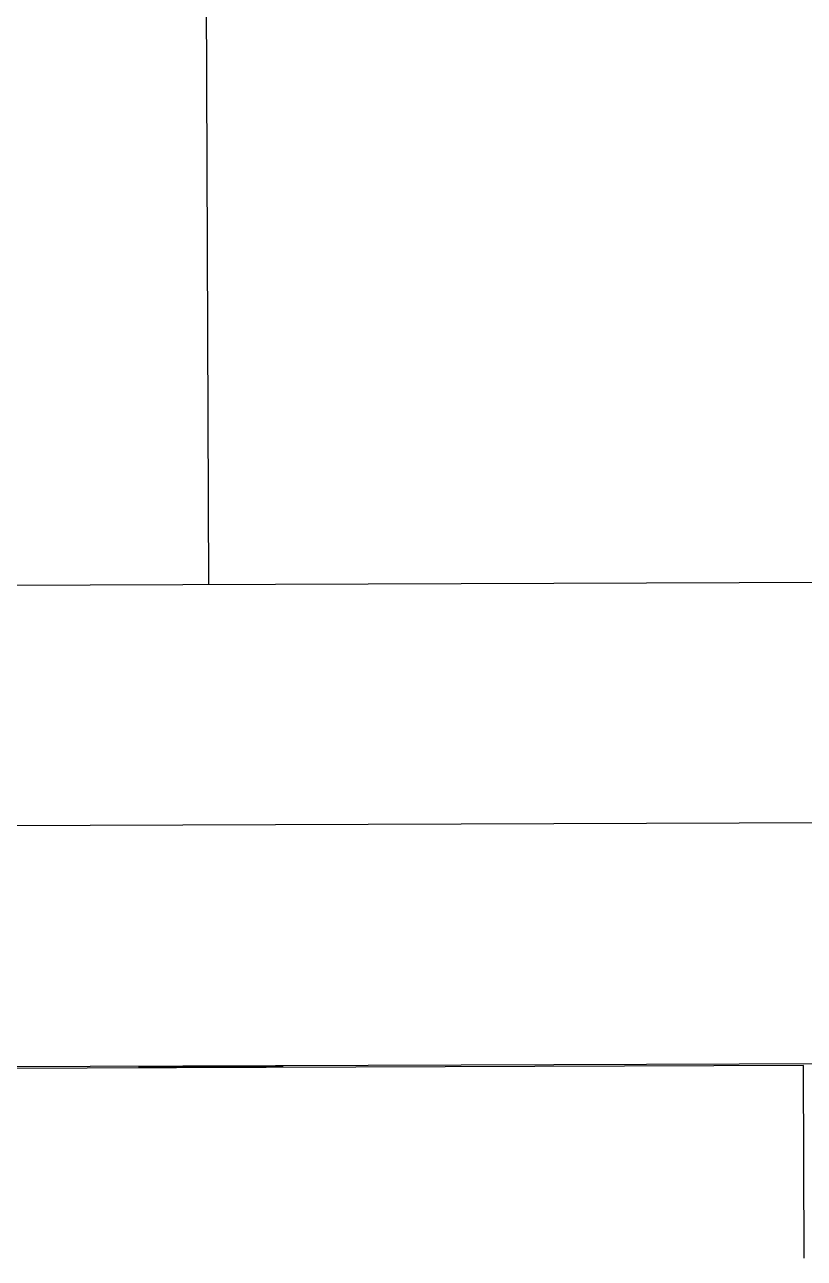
# Model space of a CAD drawing. Header units: millimetres. Extents: x 129 to 6329, y 33 to 3553.
# Drawn here: x 4345.5 to 4377.8, y 2680 to 2731.2 of the extents above; entities that cross this region are included whole.
import ezdxf

# ---------------------------------------------------------------- set-up
doc = ezdxf.new("R2010")
doc.units = ezdxf.units.MM
doc.layers.add('vistasIsometricas', color=255, linetype='Continuous')

msp = doc.modelspace()

# ---------------------------------------------------------------- linework, layer by layer
at = {"layer": 'vistasIsometricas', "extrusion": (-0.004614, 0.999989, 7.66e-14)}
for p, q in [((4353.104, 2707.917), (4352.944, 2747.883)), ((4381.388, 2708.014), (4341.605, 2707.877)), ((4225.866, 2697.523), (4494.565, 2698.444)), ((4225.906, 2687.523), (4494.605, 2688.444)), ((4377.775, 2687.959), (4276.171, 2687.611)), ((4377.807, 2679.962), (4377.775, 2687.962))]:
    msp.add_line(p, q, dxfattribs=at)
at = {"layer": 'vistasIsometricas', "extrusion": (-8.00006e-16, -2.60006e-23, -1)}
msp.add_ellipse((4353.185, 2687.925), major_axis=(3, 0.012), ratio=0.000594, start_param=1.570796326795649, end_param=7.853981633975235, dxfattribs=at)

doc.saveas('drawing.dxf')
